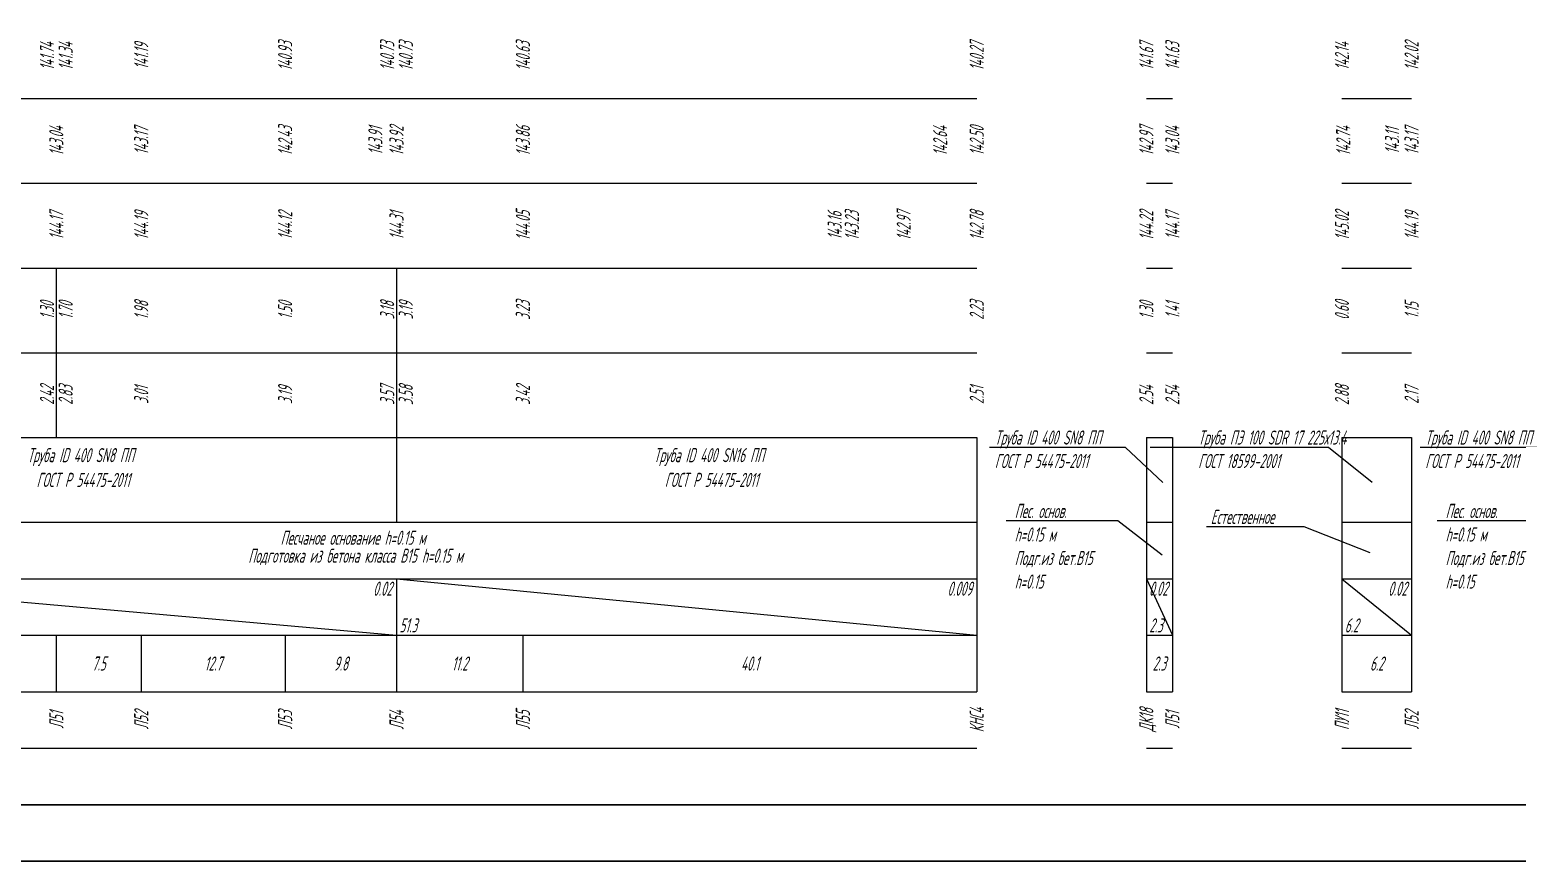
# Model space of a CAD drawing. Header units: metres. Extents: x -30 to 2050, y -671 to -251.
# Drawn here: x 1329.6 to 1592.7, y -670.5 to -523.4 of the extents above; entities that cross this region are included whole.
import ezdxf
from ezdxf import colors
from ezdxf.entities.mleader import LeaderData, LeaderLine
from ezdxf.enums import TextEntityAlignment as Align
from ezdxf.math import Vec2, Vec3

# ---------------------------------------------------------------- set-up
doc = ezdxf.new("R2010")
doc.units = ezdxf.units.M
doc.header["$LTSCALE"] = 0.2
doc.layers.add('МГТ_ИГ_Вспомогательный', color=220, linetype='Continuous', lineweight=30)
doc.layers.add('Таблица', color=7, linetype='Continuous')
doc.styles.add('SPDS', font='SPDS', dxfattribs={"width": 0.7, "oblique": 15, "height": 2.5})
doc.styles.get("Standard").update_dxf_attribs({"font": 'SPDS.shx', "width": 0.7, "oblique": 15, "height": 3})

# ---------------------------------------------------------------- blocks, each defined once
blk = doc.blocks.new('_None')

msp = doc.modelspace()

# ---------------------------------------------------------------- linework, layer by layer
at = {"layer": 'МГТ_ИГ_Вспомогательный', "color": 0}
for points in [[(-30, -250.55), (2050, -250.55), (2050, -670.55), (-30, -670.55)], [(2045, -660.55), (-10, -660.55), (-10, -255.55), (2045, -255.55)]]:
    msp.add_lwpolyline(points, close=True, dxfattribs=at)
at = {"layer": 'Таблица'}
for p, q in [((1276.96, -535.55), (1497.12, -535.55)), ((1527.12, -535.55), (1531.72, -535.55)), ((1561.72, -535.55), (1574.04, -535.55)), ((1276.96, -550.55), (1497.12, -550.55)), ((1527.12, -550.55), (1531.72, -550.55)), ((1561.72, -550.55), (1574.04, -550.55)), ((1276.96, -565.55), (1497.12, -565.55)), ((1334.29, -565.55), (1334.29, -580.55)), ((1394.47, -565.55), (1394.47, -580.55)), ((1527.12, -565.55), (1531.72, -565.55)), ((1561.72, -565.55), (1574.04, -565.55)), ((1276.96, -580.55), (1497.12, -580.55)), ((1334.29, -580.55), (1334.29, -595.55)), ((1394.47, -580.55), (1394.47, -595.55)), ((1527.12, -580.55), (1531.72, -580.55)), ((1561.72, -580.55), (1574.04, -580.55)), ((1276.96, -595.55), (1497.12, -595.55)), ((1394.47, -595.55), (1394.47, -610.55)), ((1497.12, -595.55), (1497.12, -610.55)), ((1527.12, -595.55), (1531.72, -595.55)), ((1527.12, -595.55), (1527.12, -610.55)), ((1531.72, -595.55), (1531.72, -610.55)), ((1561.72, -595.55), (1574.04, -595.55)), ((1561.72, -595.55), (1561.72, -610.55)), ((1574.04, -595.55), (1574.04, -610.55)), ((1276.96, -610.55), (1497.12, -610.55)), ((1497.12, -610.55), (1497.12, -620.55)), ((1527.12, -610.55), (1527.12, -620.55)), ((1527.12, -610.55), (1531.72, -610.55)), ((1531.72, -610.55), (1531.72, -620.55)), ((1561.72, -610.55), (1561.72, -620.55)), ((1561.72, -610.55), (1574.04, -610.55)), ((1574.04, -610.55), (1574.04, -620.55)), ((1276.96, -620.55), (1497.12, -620.55)), ((1282.08, -620.55), (1394.47, -630.55)), ((1394.47, -620.55), (1394.47, -630.55)), ((1394.47, -620.55), (1497.12, -630.55)), ((1497.12, -620.55), (1497.12, -630.55)), ((1527.12, -620.55), (1527.12, -630.55)), ((1527.12, -620.55), (1531.72, -630.55)), ((1527.12, -620.55), (1531.72, -620.55)), ((1531.72, -620.55), (1531.72, -630.55)), ((1561.72, -620.55), (1561.72, -630.55)), ((1561.72, -620.55), (1574.04, -630.55)), ((1561.72, -620.55), (1574.04, -620.55)), ((1574.04, -620.55), (1574.04, -630.55)), ((1276.96, -630.55), (1497.12, -630.55)), ((1334.29, -630.55), (1334.29, -640.55)), ((1349.31, -630.55), (1349.31, -640.55)), ((1374.77, -630.55), (1374.77, -640.55)), ((1394.47, -630.55), (1394.47, -640.55)), ((1416.83, -630.55), (1416.83, -640.55)), ((1497.12, -630.55), (1497.12, -640.55)), ((1527.12, -630.55), (1527.12, -640.55)), ((1527.12, -630.55), (1531.72, -630.55)), ((1531.72, -630.55), (1531.72, -640.55)), ((1561.72, -630.55), (1561.72, -640.55)), ((1561.72, -630.55), (1574.04, -630.55)), ((1574.04, -630.55), (1574.04, -640.55)), ((1276.96, -640.55), (1497.12, -640.55)), ((1527.12, -640.55), (1531.72, -640.55)), ((1561.72, -640.55), (1574.04, -640.55)), ((1276.96, -650.55), (1497.12, -650.55)), ((1527.12, -650.55), (1531.72, -650.55)), ((1561.72, -650.55), (1574.04, -650.55))]:
    msp.add_line(p, q, dxfattribs=at)

# ---------------------------------------------------------------- texts
at = {"layer": 'Таблица', "oblique": 15, "width": 0.7}
for s, p in [('141.74', (1333.89, -528.05)), ('140.73', (1394.07, -528.05)), ('3.18', (1394.07, -573.05)), ('1.30', (1333.89, -573.05)), ('2.42', (1333.89, -588.05)), ('3.57', (1394.07, -588.05))]:
    msp.add_text(s, height=2.5, rotation=90, dxfattribs=at).set_placement(p, align=Align.CENTER)
for s, p in [('141.34', (1334.69, -528.05)), ('140.73', (1394.87, -528.05)), ('1.70', (1334.69, -573.05)), ('3.19', (1394.87, -573.05)), ('2.83', (1334.69, -588.05)), ('3.58', (1394.87, -588.05))]:
    msp.add_text(s, height=2.5, rotation=90, dxfattribs=at).set_placement(p, align=Align.TOP_CENTER)
for s, p in [('141.19', (1349.31, -528.05)), ('140.93', (1374.77, -528.05)), ('140.63', (1416.83, -528.05)), ('140.27', (1497.12, -528.05)), ('141.67', (1527.12, -528.05)), ('141.63', (1531.72, -528.05)), ('142.14', (1561.72, -528.05)), ('142.02', (1574.04, -528.05)), ('143.04', (1334.29, -543.05)), ('143.04', (1334.29, -543.05)), ('143.17', (1349.31, -543.05)), ('143.17', (1349.31, -543.05)), ('142.43', (1374.77, -543.05)), ('142.43', (1374.77, -543.05)), ('143.91', (1390.73, -543.05)), ('143.92', (1394.47, -543.05)), ('143.92', (1394.47, -543.05)), ('143.86', (1416.83, -543.05)), ('143.86', (1416.83, -543.05)), ('142.64', (1490.64, -543.05)), ('142.50', (1497.12, -543.05)), ('142.97', (1527.12, -543.05)), ('143.04', (1531.72, -543.05)), ('142.74', (1561.95, -543.05)), ('143.11', (1570.58, -543.05)), ('143.17', (1574.04, -543.05)), ('144.17', (1334.29, -558.05)), ('144.17', (1334.29, -558.05)), ('144.19', (1349.31, -558.05)), ('144.19', (1349.31, -558.05)), ('144.12', (1374.77, -558.05)), ('144.12', (1374.77, -558.05)), ('144.31', (1394.47, -558.05)), ('144.31', (1394.47, -558.05)), ('144.05', (1416.83, -558.05)), ('144.05', (1416.83, -558.05)), ('143.16', (1471.98, -558.05)), ('143.23', (1475.03, -558.05)), ('142.97', (1484.2, -558.05)), ('142.78', (1497.12, -558.05)), ('144.22', (1527.12, -558.05)), ('144.17', (1531.72, -558.05)), ('145.02', (1561.72, -558.05)), ('144.19', (1574.04, -558.05)), ('1.98', (1349.31, -573.05)), ('3.23', (1416.83, -573.05)), ('2.23', (1497.12, -573.05)), ('0.60', (1561.72, -573.05)), ('1.50', (1374.77, -573.05)), ('1.30', (1527.12, -573.05)), ('1.41', (1531.72, -573.05)), ('1.15', (1574.04, -573.05)), ('3.01', (1349.31, -588.05)), ('3.19', (1374.77, -588.05)), ('3.42', (1416.83, -588.05)), ('2.51', (1497.12, -588.05)), ('2.54', (1527.12, -588.05)), ('2.54', (1531.72, -588.05)), ('2.88', (1561.72, -588.05)), ('2.17', (1574.04, -588.05)), ('Л51', (1334.29, -645.55)), ('Л52', (1349.31, -645.55)), ('Л53', (1374.77, -645.55)), ('Л54', (1394.47, -645.55)), ('Л55', (1416.83, -645.55)), ('КНС4', (1497.12, -645.55)), ('ДК18', (1527.12, -645.55)), ('Л51', (1531.72, -645.55)), ('ПУ11', (1561.72, -645.55)), ('Л52', (1574.04, -645.55))]:
    msp.add_text(s, height=2.5, rotation=90, dxfattribs=at).set_placement(p, align=Align.MIDDLE_CENTER)
for s, p in [('Труба ID 400 SN8 ПП ', (1339.05, -599.92)), ('Труба ID 400 SN16 ПП ', (1450.19, -599.92))]:
    msp.add_text(s, height=2.5, dxfattribs=at).set_placement(p, align=Align.CENTER)
for s, p in [('ГОСТ Р 54475-2011', (1339.05, -603.05)), ('ГОСТ Р 54475-2011', (1450.19, -603.05)), ('Песчаное основание h=0.15 м  ', (1387.68, -613.29)), ('Подготовка из бетона класса B15 h=0.15 м ', (1387.68, -616.46)), ('7.5', (1341.8, -635.55)), ('12.7', (1362.04, -635.55)), ('9.8', (1384.62, -635.55)), ('11.2', (1405.65, -635.55)), ('40.1', (1456.98, -635.55)), ('2.3', (1529.42, -635.55)), ('6.2', (1567.88, -635.55))]:
    msp.add_text(s, height=2.5, dxfattribs=at).set_placement(p, align=Align.MIDDLE_CENTER)
for s, p in [('0.02', (1393.64, -621.05)), ('0.009', (1496.28, -621.05)), ('0.02', (1530.89, -621.05)), ('0.02', (1573.2, -621.05))]:
    msp.add_text(s, height=2.5, dxfattribs=at).set_placement(p, align=Align.TOP_RIGHT)
for s, p in [('51.3', (1394.97, -630.05)), ('2.3', (1527.62, -630.05)), ('6.2', (1562.22, -630.05))]:
    msp.add_text(s, height=2.5, dxfattribs=at).set_placement(p)

# ---------------------------------------------------------------- leaders
at = {"layer": 'Таблица'}
ml = msp.add_multileader_mtext('Standard', dxfattribs=at)
ml.set_content('Труба ID 400 SN8 ПП\\PГОСТ Р 54475-2011 ', color=256, style='SPDS')
ml.set_leader_properties()
ml.set_arrow_properties(name='NONE')
ml.build(insert=Vec2(0, 0))
ml.multileader.update_dxf_attribs({"text_left_attachment_type": 6, "text_right_attachment_type": 6, "dogleg_length": 0.5, "arrow_head_size": 1})
ctx = ml.context
ctx.base_point, ctx.char_height, ctx.arrow_head_size, ctx.landing_gap_size, ctx.plane_origin = Vec3(1500.31, -597.3), 2.5, 1, 0, Vec3(-367.1, 139.54)
ctx.left_attachment, ctx.right_attachment = 6, 6
notes = []
notes.append((ctx, [(0, (1, 1, 0), (1523.44, -597.3), (-1, 0), 0.5, [(0, [(1530.04, -603.51)], 0, [])])]))
ctx.mtext.insert, ctx.mtext.width, ctx.mtext.defined_height, ctx.mtext.line_spacing_style, ctx.mtext.flow_direction = Vec3(1500.31, -594.3), 30.7466, 8.51, 2, 5
ml = msp.add_multileader_mtext('Standard', dxfattribs=at)
ml.set_content('Труба ПЭ 100 SDR 17 225х13.4 \\PГОСТ 18599-2001', color=256, style='SPDS')
ml.set_leader_properties()
ml.set_arrow_properties(name='NONE')
ml.build(insert=Vec2(0, 0))
ml.multileader.update_dxf_attribs({"text_left_attachment_type": 6, "text_right_attachment_type": 6, "dogleg_length": 0.5, "arrow_head_size": 1})
ctx = ml.context
ctx.base_point, ctx.char_height, ctx.arrow_head_size, ctx.landing_gap_size, ctx.plane_origin = Vec3(1536.29, -597.3), 2.5, 1, 0, Vec3(-330.08, 139.54)
ctx.left_attachment, ctx.right_attachment = 6, 6
notes.append((ctx, [(0, (1, 1, 0), (1559.33, -597.3), (-1, 0), 0.5, [(0, [(1567.05, -603.51)], 0, [])])]))
ctx.mtext.insert, ctx.mtext.width, ctx.mtext.defined_height, ctx.mtext.line_spacing_style, ctx.mtext.flow_direction = Vec3(1536.29, -594.3), 30.7466, 8.51, 2, 5
ml = msp.add_multileader_mtext('Standard', dxfattribs=at)
ml.set_content('Труба ID 400 SN8 ПП\\PГОСТ Р 54475-2011 ', color=256, style='SPDS')
ml.set_leader_properties()
ml.set_arrow_properties(name='NONE')
ml.build(insert=Vec2(0, 0))
ml.multileader.update_dxf_attribs({"text_left_attachment_type": 6, "text_right_attachment_type": 6, "dogleg_length": 0.5, "arrow_head_size": 1})
ctx = ml.context
ctx.base_point, ctx.char_height, ctx.arrow_head_size, ctx.landing_gap_size, ctx.plane_origin = Vec3(1576.46, -597.3), 2.5, 1, 0, Vec3(-290.94, 139.54)
ctx.left_attachment, ctx.right_attachment = 6, 6
notes.append((ctx, [(0, (1, 1, 0), (1599.6, -597.3), (-1, 0), 0.5, [(0, [(1606.19, -603.51)], 0, [])])]))
ctx.mtext.insert, ctx.mtext.width, ctx.mtext.defined_height, ctx.mtext.line_spacing_style, ctx.mtext.flow_direction = Vec3(1576.46, -594.3), 30.7466, 8.51, 2, 5
ml = msp.add_multileader_mtext('Standard', dxfattribs=at)
ml.set_content('Пес. основ. \\Ph=0.15 м \\PПодг.из бет.B15 \\Ph=0.15 ', color=256, style='SPDS')
ml.set_leader_properties()
ml.set_arrow_properties(name='NONE')
ml.build(insert=Vec2(0, 0))
ml.multileader.update_dxf_attribs({"text_left_attachment_type": 6, "text_right_attachment_type": 6, "dogleg_length": 0.5, "arrow_head_size": 1})
ctx = ml.context
ctx.base_point, ctx.char_height, ctx.arrow_head_size, ctx.landing_gap_size, ctx.plane_origin = Vec3(1503.83, -610.29), 2.5, 1, 0, Vec3(-370.96, 131.1)
ctx.left_attachment, ctx.right_attachment = 6, 6
notes.append((ctx, [(0, (1, 1, 0), (1522.06, -610.29), (-1, 0), 0.5, [(0, [(1529.9, -616.39)], 0, [])])]))
ctx.mtext.insert, ctx.mtext.width, ctx.mtext.defined_height, ctx.mtext.line_spacing_style, ctx.mtext.flow_direction = Vec3(1503.83, -607.29), 28.2443, 9.03, 2, 5
ml = msp.add_multileader_mtext('Standard', dxfattribs=at)
ml.set_content('Пес. основ. \\Ph=0.15 м \\PПодг.из бет.B15 \\Ph=0.15 ', color=256, style='SPDS')
ml.set_leader_properties()
ml.set_arrow_properties(name='NONE')
ml.build(insert=Vec2(0, 0))
ml.multileader.update_dxf_attribs({"text_left_attachment_type": 6, "text_right_attachment_type": 6, "dogleg_length": 0.5, "arrow_head_size": 1})
ctx = ml.context
ctx.base_point, ctx.char_height, ctx.arrow_head_size, ctx.landing_gap_size, ctx.plane_origin = Vec3(1580.06, -610.29), 2.5, 1, 0, Vec3(-294.73, 131.1)
ctx.left_attachment, ctx.right_attachment = 6, 6
notes.append((ctx, [(0, (1, 1, 0), (1598.29, -610.29), (-1, 0), 0.5, [(0, [(1606.12, -616.39)], 0, [])])]))
ctx.mtext.insert, ctx.mtext.width, ctx.mtext.defined_height, ctx.mtext.line_spacing_style, ctx.mtext.flow_direction = Vec3(1580.06, -607.29), 28.2443, 9.03, 2, 5
ml = msp.add_multileader_mtext('Standard', dxfattribs=at)
ml.set_content('Естественное ', color=256, style='SPDS')
ml.set_leader_properties()
ml.set_arrow_properties(name='NONE')
ml.build(insert=Vec2(0, 0))
ml.multileader.update_dxf_attribs({"text_left_attachment_type": 6, "text_right_attachment_type": 6, "dogleg_length": 0.5, "arrow_head_size": 1})
ctx = ml.context
ctx.base_point, ctx.char_height, ctx.arrow_head_size, ctx.landing_gap_size, ctx.plane_origin = Vec3(1538.51, -611.34), 2.5, 1, 0, Vec3(-330.43, 127.07)
ctx.left_attachment, ctx.right_attachment = 6, 6
notes.append((ctx, [(0, (1, 1, 0), (1555.05, -611.34), (-1, 0), 0.5, [(0, [(1566.71, -615.98)], 0, [])])]))
ctx.mtext.insert, ctx.mtext.width, ctx.mtext.defined_height, ctx.mtext.line_spacing_style, ctx.mtext.flow_direction = Vec3(1538.51, -608.34), 18.4667, 8.05, 2, 5
for ctx, leaders in notes:
    for number, flags, end, landing, length, lines in leaders:
        leader = LeaderData()
        leader.index, (leader.has_last_leader_line, leader.has_dogleg_vector, leader.attachment_direction) = number, flags
        leader.last_leader_point, leader.dogleg_vector, leader.dogleg_length = Vec3(end), Vec3(landing), length
        for number, points, colour, breaks in lines:
            line = LeaderLine()
            line.index, line.vertices, line.color, line.breaks = number, Vec3.list(points), colors.encode_raw_color(colour), breaks
            leader.lines.append(line)
        ctx.leaders.append(leader)

doc.saveas('drawing.dxf')
